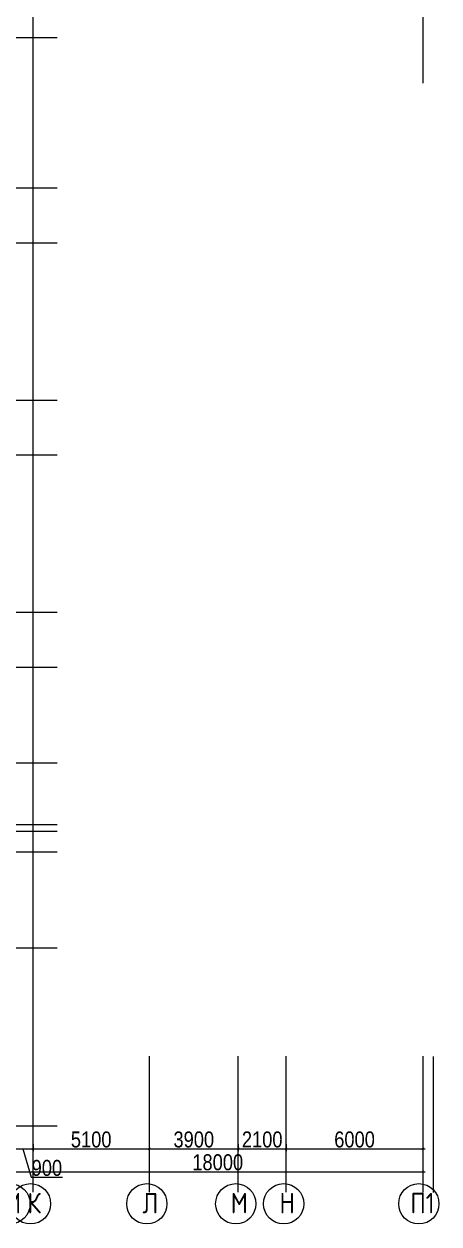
# Model space of a CAD drawing. Header units: millimetres. Extents: x -231292 to 573618, y -153144 to 564035.
# Drawn here: x 36988 to 55187, y -153144 to -100545 of the extents above; entities that cross this region are included whole.
import ezdxf
from ezdxf.enums import TextEntityAlignment as Align

# ---------------------------------------------------------------- set-up
doc = ezdxf.new("R2010")
doc.units = ezdxf.units.MM
doc.linetypes.add('CENTER2', pattern=[28.575, 19.05, -3.175, 3.175, -3.175])
doc.layers.get('0').update_dxf_attribs({"color": 250})
doc.layers.get('Defpoints').update_dxf_attribs({"color": 250})
doc.layers.add('РД_Оси_100', color=250, linetype='Continuous', lineweight=0)
doc.layers.add('РД_Оси_размер', color=250, linetype='Continuous', lineweight=0)
doc.styles.add('style1', font='ARIALN.TTF')
doc.styles.add('ккк', font='isocpeur.ttf', dxfattribs={"width": 0.85, "oblique": 15})
doc.dimstyles.new('Dim100_ареал', dxfattribs={"dimscale": 100, "dimtxt": 2.5, "dimasz": 1, "dimexe": 1, "dimexo": 1, "dimgap": 0.5, "dimtad": 1, "dimzin": 12, "dimdsep": 46, "dimtxsty": 'style1', "dimblk": 'ARCHTICK', "dimcen": 1, "dimdle": 1, "dimclrd": 256, "dimclre": 256, "dimaunit": 1, "dimadec": 0, "dimazin": 3, "dimtfac": 1, "dimtmove": 1, "dimatfit": 3, "dimldrblk": 'OPEN30', "dimfxl": 2, "dimfxlon": 1, "dimtolj": 1, "dimtzin": 0, "dimlwd": 9, "dimlwe": 9, "dimarcsym": 0})

# ---------------------------------------------------------------- blocks, each defined once
blk = doc.blocks.new('A-iden')
at = {"linetype": 'Continuous', "lineweight": 5}
blk.add_circle((-0.73, -4.06), 5.89, dxfattribs=at)
at = {"color": 0, "linetype": 'Continuous', "lineweight": 20, "style": 'ккк', "width": 0.85}
blk.add_attdef('ID', text='', height=6, dxfattribs=at).set_placement((0.31, -3.85), align=Align.MIDDLE_CENTER)
blk = doc.blocks.new('_ArchTick')
at = {"color": 0, "linetype": 'ByBlock', "const_width": 0.15}
blk.add_lwpolyline([(-0.5, -0.5), (0.5, 0.5)], dxfattribs=at)
blk = doc.blocks.new('*D166')
at = {"layer": 'Defpoints', "color": 0, "transparency": 16777216}
for p in [(1223253, 135908), (1224153, 135908), (1224153, 134908)]:
    blk.add_point(p, dxfattribs=at)
at = {"layer": 'РД_Оси_размер', "lineweight": 9, "transparency": 16777216}
for p, q in [((1223153, 134908), (1224253, 134908)), ((1223253, 135108), (1223253, 134808)), ((1223703, 134908), (1224077, 133661)), ((1224153, 135108), (1224153, 134808)), ((1224077, 133661), (1225443, 133661))]:
    blk.add_line(p, q, dxfattribs=at)
at = {"layer": 'РД_Оси_размер', "lineweight": 9, "transparency": 16777216, "xscale": 100, "yscale": 100, "zscale": 100, "rotation": 180}
blk.add_blockref('_ArchTick', (1223253, 134908), dxfattribs=at)
at = {"layer": 'РД_Оси_размер', "lineweight": 9, "transparency": 16777216, "xscale": 100, "yscale": 100, "zscale": 100}
blk.add_blockref('_ArchTick', (1224153, 134908), dxfattribs=at)
at = {"layer": 'РД_Оси_размер', "color": 0, "transparency": 16777216, "insert": (1224760, 134068), "char_height": 700, "attachment_point": 5, "style": 'style1'}
blk.add_mtext('\\A1;900', dxfattribs=at)
blk = doc.blocks.new('_Open30')
at = {"color": 0, "linetype": 'ByBlock', "lineweight": -2}
for p, q in [((-1, 0.27), (0, 0)), ((0, 0), (-1, -0.27)), ((0, 0), (-1, 0))]:
    blk.add_line(p, q, dxfattribs=at)
blk = doc.blocks.new('*D167')
at = {"layer": 'Defpoints', "color": 0, "transparency": 16777216}
for p in [(1224153, 135908), (1229253, 135908), (1229253, 134908)]:
    blk.add_point(p, dxfattribs=at)
at = {"layer": 'РД_Оси_размер', "lineweight": 9, "transparency": 16777216}
for p, q in [((1224053, 134908), (1229353, 134908)), ((1224153, 135108), (1224153, 134808)), ((1229253, 135108), (1229253, 134808))]:
    blk.add_line(p, q, dxfattribs=at)
at = {"layer": 'РД_Оси_размер', "lineweight": 9, "transparency": 16777216, "xscale": 100, "yscale": 100, "zscale": 100, "rotation": 180}
blk.add_blockref('_ArchTick', (1224153, 134908), dxfattribs=at)
at = {"layer": 'РД_Оси_размер', "lineweight": 9, "transparency": 16777216, "xscale": 100, "yscale": 100, "zscale": 100}
blk.add_blockref('_ArchTick', (1229253, 134908), dxfattribs=at)
at = {"layer": 'РД_Оси_размер', "color": 0, "transparency": 16777216, "insert": (1226703, 135315), "char_height": 700, "attachment_point": 5, "style": 'style1'}
blk.add_mtext('\\A1;5100', dxfattribs=at)
blk = doc.blocks.new('*D168')
at = {"layer": 'Defpoints', "color": 0, "transparency": 16777216}
for p in [(1229253, 135908), (1233153, 135908), (1233153, 134908)]:
    blk.add_point(p, dxfattribs=at)
at = {"layer": 'РД_Оси_размер', "lineweight": 9, "transparency": 16777216}
for p, q in [((1229153, 134908), (1233253, 134908)), ((1229253, 135108), (1229253, 134808)), ((1233153, 135108), (1233153, 134808))]:
    blk.add_line(p, q, dxfattribs=at)
at = {"layer": 'РД_Оси_размер', "lineweight": 9, "transparency": 16777216, "xscale": 100, "yscale": 100, "zscale": 100, "rotation": 180}
blk.add_blockref('_ArchTick', (1229253, 134908), dxfattribs=at)
at = {"layer": 'РД_Оси_размер', "lineweight": 9, "transparency": 16777216, "xscale": 100, "yscale": 100, "zscale": 100}
blk.add_blockref('_ArchTick', (1233153, 134908), dxfattribs=at)
at = {"layer": 'РД_Оси_размер', "color": 0, "transparency": 16777216, "insert": (1231203, 135315), "char_height": 700, "attachment_point": 5, "style": 'style1'}
blk.add_mtext('\\A1;3900', dxfattribs=at)
blk = doc.blocks.new('*D169')
at = {"layer": 'Defpoints', "color": 0, "transparency": 16777216}
for p in [(1233153, 135908), (1235253, 135908), (1235253, 134908)]:
    blk.add_point(p, dxfattribs=at)
at = {"layer": 'РД_Оси_размер', "lineweight": 9, "transparency": 16777216}
for p, q in [((1233053, 134908), (1235353, 134908)), ((1233153, 135108), (1233153, 134808)), ((1235253, 135108), (1235253, 134808))]:
    blk.add_line(p, q, dxfattribs=at)
at = {"layer": 'РД_Оси_размер', "lineweight": 9, "transparency": 16777216, "xscale": 100, "yscale": 100, "zscale": 100, "rotation": 180}
blk.add_blockref('_ArchTick', (1233153, 134908), dxfattribs=at)
at = {"layer": 'РД_Оси_размер', "lineweight": 9, "transparency": 16777216, "xscale": 100, "yscale": 100, "zscale": 100}
blk.add_blockref('_ArchTick', (1235253, 134908), dxfattribs=at)
at = {"layer": 'РД_Оси_размер', "color": 0, "transparency": 16777216, "insert": (1234203, 135315), "char_height": 700, "attachment_point": 5, "style": 'style1'}
blk.add_mtext('\\A1;2100', dxfattribs=at)
blk = doc.blocks.new('*D170')
at = {"layer": 'Defpoints', "color": 0, "transparency": 16777216}
for p in [(1235253, 135908), (1241253, 135908), (1241253, 134908)]:
    blk.add_point(p, dxfattribs=at)
at = {"layer": 'РД_Оси_размер', "lineweight": 9, "transparency": 16777216}
for p, q in [((1235153, 134908), (1241353, 134908)), ((1235253, 135108), (1235253, 134808)), ((1241253, 135108), (1241253, 134808))]:
    blk.add_line(p, q, dxfattribs=at)
at = {"layer": 'РД_Оси_размер', "lineweight": 9, "transparency": 16777216, "xscale": 100, "yscale": 100, "zscale": 100, "rotation": 180}
blk.add_blockref('_ArchTick', (1235253, 134908), dxfattribs=at)
at = {"layer": 'РД_Оси_размер', "lineweight": 9, "transparency": 16777216, "xscale": 100, "yscale": 100, "zscale": 100}
blk.add_blockref('_ArchTick', (1241253, 134908), dxfattribs=at)
at = {"layer": 'РД_Оси_размер', "color": 0, "transparency": 16777216, "insert": (1238253, 135315), "char_height": 700, "attachment_point": 5, "style": 'style1'}
blk.add_mtext('\\A1;6000', dxfattribs=at)
blk = doc.blocks.new('*D96')
at = {"layer": 'Defpoints', "color": 0, "transparency": 16777216}
for p in [(1241253, 222414), (1223253, 135908), (1241253, 133908)]:
    blk.add_point(p, dxfattribs=at)
at = {"layer": 'РД_Оси_размер', "lineweight": 9, "transparency": 16777216}
for p, q in [((1223253, 134308), (1223253, 133808)), ((1241253, 134308), (1241253, 133808)), ((1223153, 133908), (1241353, 133908))]:
    blk.add_line(p, q, dxfattribs=at)
at = {"layer": 'РД_Оси_размер', "lineweight": 9, "transparency": 16777216, "xscale": 100, "yscale": 100, "zscale": 100, "rotation": 180}
blk.add_blockref('_ArchTick', (1223253, 133908), dxfattribs=at)
at = {"layer": 'РД_Оси_размер', "lineweight": 9, "transparency": 16777216, "xscale": 100, "yscale": 100, "zscale": 100}
blk.add_blockref('_ArchTick', (1241253, 133908), dxfattribs=at)
at = {"layer": 'РД_Оси_размер', "color": 0, "transparency": 16777216, "insert": (1232253, 134315), "char_height": 700, "attachment_point": 5, "style": 'style1'}
blk.add_mtext('\\A1;18000', dxfattribs=at)
blk = doc.blocks.new('оси_рен')
at = {"layer": 'РД_Оси_100', "color": 251, "linetype": 'CENTER2', "true_color": 0x636466}
for p, q in [((1225207.916, 183613.25), (1189697.958, 183613.25)), ((1225207.916, 177013.25), (1189697.958, 177013.25)), ((1225207.916, 174613.25), (1189697.958, 174613.25)), ((1225207.916, 167713.25), (1189697.958, 167713.25)), ((1225207.916, 165313.25), (1189697.958, 165313.25)), ((1225207.916, 158413.25), (1189697.958, 158413.25)), ((1225207.916, 156013.25), (1189697.958, 156013.25)), ((1225207.916, 151813.25), (1189697.958, 151813.25)), ((1189697.958, 143713.25), (1225207.916, 143713.25)), ((1233152.916, 133007.755), (1233152.916, 138964.071)), ((1235252.916, 133007.755), (1235252.916, 138964.071)), ((1189697.958, 135913.25), (1225207.916, 135913.25))]:
    blk.add_line(p, q, dxfattribs=at)
for points in [[(1224152.916, 135913.25), (1224152.916, 223268.25)], [(1241252.916, 223213.25), (1241252.916, 181613.25)], [(1225207.916, 149113.25), (1190197.958, 149113.25), (1189697.958, 149263.25)], [(1225207.916, 148813.25), (1190197.958, 148813.25), (1189697.958, 148663.25)], [(1225207.916, 147913.25), (1189697.958, 147913.25)], [(1224152.916, 133007.755), (1224152.916, 138964.071)], [(1229252.916, 138964.071), (1229252.916, 133007.755)], [(1241252.916, 138964.071), (1241252.916, 132999.297)], [(1241712.916, 132999.65), (1241712.916, 138964.071)]]:
    blk.add_lwpolyline(points, dxfattribs=at)
at = {"layer": 'РД_Оси_100', "color": 251, "true_color": 0x636466, "xscale": 150, "yscale": 150, "zscale": 100}
for p, values in [((1223252.916, 133107.755), {'ID': 'И'}), ((1224152.182, 133107.755), {'ID': 'К'}), ((1229252.916, 133107.755), {'ID': 'Л'}), ((1233152.916, 133107.755), {'ID': 'М'}), ((1235252.916, 133107.755), {'ID': 'Н'}), ((1241182.182, 133107.755), {'ID': 'П1'})]:
    blk.add_blockref('A-iden', p, dxfattribs=at).add_auto_attribs(values)
at = {"layer": 'РД_Оси_размер', "color": 251, "true_color": 0x636466}
for base, p1, p2, picture, middle in [((1241252.916, 133907.755), (1223252.916, 135907.755), (1241252.916, 222413.947), '*D96', (1232252.916, 134315.156)), ((1224152.916, 134907.755), (1223252.916, 135907.755), (1224152.916, 135907.755), '*D166', (1224127.076, 134067.952)), ((1229252.916, 134907.755), (1224152.916, 135907.755), (1229252.916, 135907.755), '*D167', (1226702.916, 135315.156)), ((1233152.916, 134907.755), (1229252.916, 135907.755), (1233152.916, 135907.755), '*D168', (1231202.916, 135315.156)), ((1235252.916, 134907.755), (1233152.916, 135907.755), (1235252.916, 135907.755), '*D169', (1234202.916, 135315.156)), ((1241252.916, 134907.755), (1235252.916, 135907.755), (1241252.916, 135907.755), '*D170', (1238252.916, 135315.156))]:
    dim = blk.add_linear_dim(base=base, p1=p1, p2=p2, dimstyle='Dim100_ареал', override={"dimtxt": 7}, dxfattribs=at)
    dim.commit()
    dim.dimension.update_dxf_attribs({"geometry": picture, "text_midpoint": middle})

msp = doc.modelspace()

# ---------------------------------------------------------------- block references
at = {"rotation": 359.999868838025}
msp.add_blockref('оси_рен', (-1186769.82, -284755.728), dxfattribs=at)

doc.saveas('drawing.dxf')
